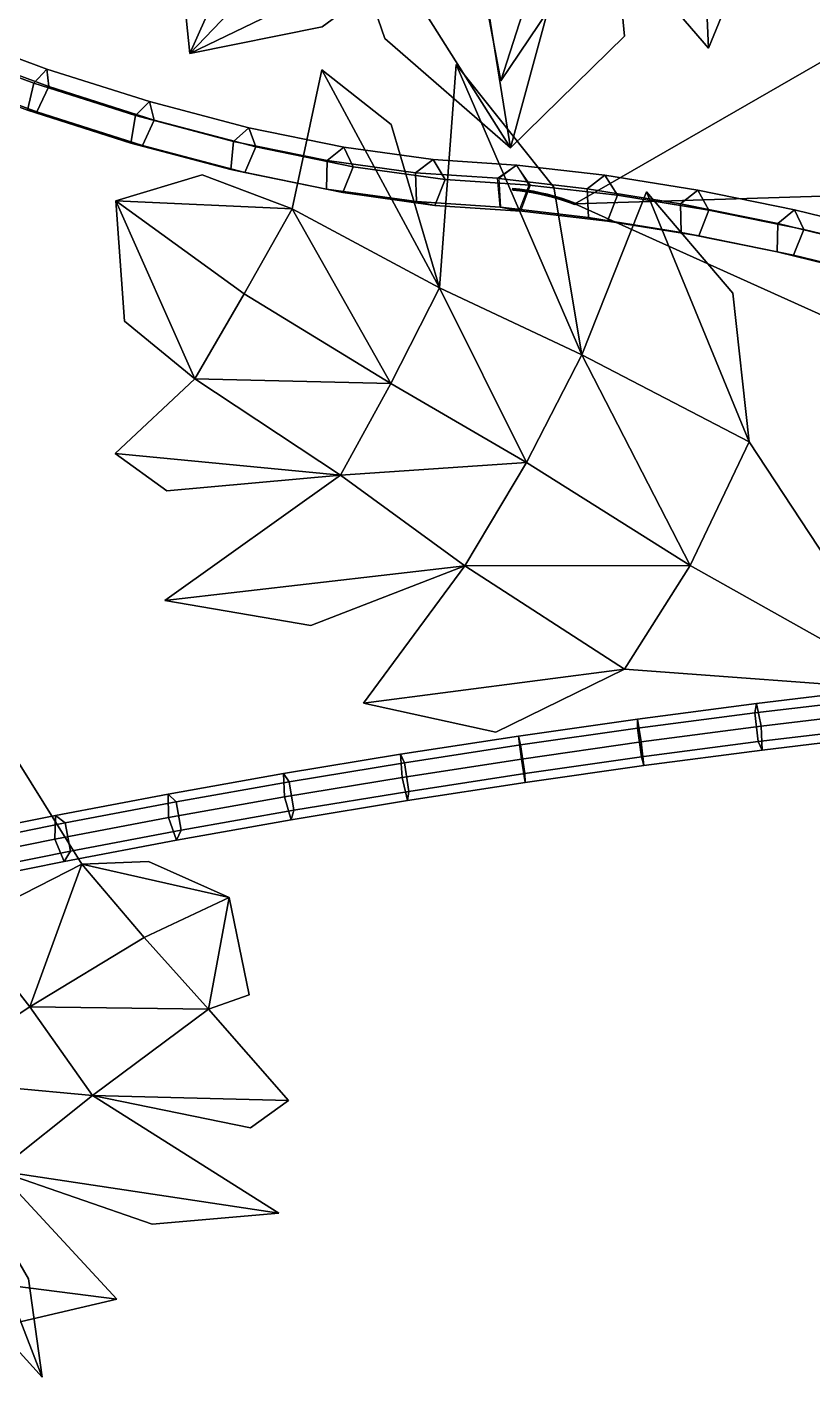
# Model space of a CAD drawing. Header units: metres. Extents: x -349 to 464, y -383 to 362.
# Drawn here: x 86 to 123.6, y -115.1 to -50.5 of the extents above; entities that cross this region are included whole.
import ezdxf

# ---------------------------------------------------------------- set-up
doc = ezdxf.new("R2010")
doc.units = ezdxf.units.M

msp = doc.modelspace()

# ---------------------------------------------------------------- linework, layer by layer
at = {"layer": 'Breeder_Leaf', "color": 3}
for points in [[(105.7438, -62.9848, 611.4835), (106.5536, -52.2848, 613.0142), (112.5541, -66.1931, 609.3444)], [(105.7438, -62.9848, 611.4835), (112.5541, -66.1931, 609.3444), (106.5536, -52.2848, 613.0142)], [(106.5536, -52.2848, 613.0142), (111.2201, -58.1691, 610.6599), (112.5541, -66.1931, 609.3444)], [(106.5536, -52.2848, 613.0142), (112.5541, -66.1931, 609.3444), (111.2201, -58.1691, 610.6599)], [(112.2322, -58.9651, 200.775), (124.0595, -58.589, 196.1538), (124.2645, -52.02966, 195.5811)], [(112.2322, -58.9651, 200.775), (124.2645, -52.02966, 195.5811), (124.0595, -58.589, 196.1538)], [(98.6899, -59.199, 615.3198), (100.1126, -52.5429, 617.9345), (105.7438, -62.9848, 611.4835)], [(98.6899, -59.199, 615.3198), (105.7438, -62.9848, 611.4835), (100.1126, -52.5429, 617.9345)], [(100.1126, -52.5429, 617.9345), (103.4297, -55.1597, 615.356), (105.7438, -62.9848, 611.4835)], [(100.1126, -52.5429, 617.9345), (105.7438, -62.9848, 611.4835), (103.4297, -55.1597, 615.356)], [(90.253, -58.8105, 623.0942), (94.3902, -57.5739, 620.1988), (98.6899, -59.199, 615.3198)], [(90.253, -58.8105, 623.0942), (98.6899, -59.199, 615.3198), (94.3902, -57.5739, 620.1988)], [(124.3716, -64.4285, 194.245), (124.0595, -58.589, 196.1538), (112.2322, -58.9651, 200.775)], [(124.3716, -64.4285, 194.245), (112.2322, -58.9651, 200.775), (124.0595, -58.589, 196.1538)], [(112.5541, -66.1931, 609.3444), (115.6605, -58.3882, 609.9397), (120.5673, -70.3554, 606.8551)], [(112.5541, -66.1931, 609.3444), (120.5673, -70.3554, 606.8551), (115.6605, -58.3882, 609.9397)], [(115.6605, -58.3882, 609.9397), (119.7848, -63.2409, 607.3026), (120.5673, -70.3554, 606.8551)], [(115.6605, -58.3882, 609.9397), (120.5673, -70.3554, 606.8551), (119.7848, -63.2409, 607.3026)], [(94.04179, -67.3389, 615.5816), (90.253, -58.8105, 623.0942), (96.3942, -63.2726, 615.5583)], [(94.04179, -67.3389, 615.5816), (96.3942, -63.2726, 615.5583), (90.253, -58.8105, 623.0942)], [(94.04179, -67.3389, 615.5816), (90.6661, -64.5842, 621.4069), (90.253, -58.8105, 623.0942)], [(94.04179, -67.3389, 615.5816), (90.253, -58.8105, 623.0942), (90.6661, -64.5842, 621.4069)], [(96.3942, -63.2726, 615.5583), (90.253, -58.8105, 623.0942), (98.6899, -59.199, 615.3198)], [(96.3942, -63.2726, 615.5583), (98.6899, -59.199, 615.3198), (90.253, -58.8105, 623.0942)], [(103.422, -67.5556, 611.7121), (96.3942, -63.2726, 615.5583), (98.6899, -59.199, 615.3198)], [(103.422, -67.5556, 611.7121), (98.6899, -59.199, 615.3198), (96.3942, -63.2726, 615.5583)], [(103.422, -67.5556, 611.7121), (98.6899, -59.199, 615.3198), (105.7438, -62.9848, 611.4835)], [(103.422, -67.5556, 611.7121), (105.7438, -62.9848, 611.4835), (98.6899, -59.199, 615.3198)], [(94.04179, -67.3389, 615.5816), (96.3942, -63.2726, 615.5583), (103.422, -67.5556, 611.7121)], [(94.04179, -67.3389, 615.5816), (103.422, -67.5556, 611.7121), (96.3942, -63.2726, 615.5583)], [(109.9125, -71.3469, 609.6378), (103.422, -67.5556, 611.7121), (105.7438, -62.9848, 611.4835)], [(109.9125, -71.3469, 609.6378), (105.7438, -62.9848, 611.4835), (103.422, -67.5556, 611.7121)], [(109.9125, -71.3469, 609.6378), (105.7438, -62.9848, 611.4835), (112.5541, -66.1931, 609.3444)], [(109.9125, -71.3469, 609.6378), (112.5541, -66.1931, 609.3444), (105.7438, -62.9848, 611.4835)], [(117.7525, -76.2801, 606.2463), (109.9125, -71.3469, 609.6378), (112.5541, -66.1931, 609.3444)], [(117.7525, -76.2801, 606.2463), (112.5541, -66.1931, 609.3444), (109.9125, -71.3469, 609.6378)], [(117.7525, -76.2801, 606.2463), (112.5541, -66.1931, 609.3444), (120.5673, -70.3554, 606.8551)], [(117.7525, -76.2801, 606.2463), (120.5673, -70.3554, 606.8551), (112.5541, -66.1931, 609.3444)], [(101.0105, -71.9457, 613.1229), (90.2217, -70.9109, 619.6971), (94.04179, -67.3389, 615.5816)], [(101.0105, -71.9457, 613.1229), (94.04179, -67.3389, 615.5816), (90.2217, -70.9109, 619.6971)], [(101.0105, -71.9457, 613.1229), (94.04179, -67.3389, 615.5816), (103.422, -67.5556, 611.7121)], [(101.0105, -71.9457, 613.1229), (103.422, -67.5556, 611.7121), (94.04179, -67.3389, 615.5816)], [(101.0105, -71.9457, 613.1229), (103.422, -67.5556, 611.7121), (109.9125, -71.3469, 609.6378)], [(101.0105, -71.9457, 613.1229), (109.9125, -71.3469, 609.6378), (103.422, -67.5556, 611.7121)], [(128.4083, -82.2575, 602.7667), (117.7525, -76.2801, 606.2463), (120.5673, -70.3554, 606.8551)], [(128.4083, -82.2575, 602.7667), (120.5673, -70.3554, 606.8551), (117.7525, -76.2801, 606.2463)], [(101.0105, -71.9457, 613.1229), (92.6936, -72.704, 618.0612), (90.2217, -70.9109, 619.6971)], [(101.0105, -71.9457, 613.1229), (90.2217, -70.9109, 619.6971), (92.6936, -72.704, 618.0612)], [(106.9537, -76.2908, 610.2527), (101.0105, -71.9457, 613.1229), (109.9125, -71.3469, 609.6378)], [(106.9537, -76.2908, 610.2527), (109.9125, -71.3469, 609.6378), (101.0105, -71.9457, 613.1229)], [(106.9537, -76.2908, 610.2527), (109.9125, -71.3469, 609.6378), (117.7525, -76.2801, 606.2463)], [(106.9537, -76.2908, 610.2527), (117.7525, -76.2801, 606.2463), (109.9125, -71.3469, 609.6378)], [(106.9537, -76.2908, 610.2527), (92.5952, -77.9505, 616.2964), (101.0105, -71.9457, 613.1229)], [(106.9537, -76.2908, 610.2527), (101.0105, -71.9457, 613.1229), (92.5952, -77.9505, 616.2964)], [(106.9537, -76.2908, 610.2527), (99.5927, -79.1418, 612.5628), (92.5952, -77.9505, 616.2964)], [(106.9537, -76.2908, 610.2527), (92.5952, -77.9505, 616.2964), (99.5927, -79.1418, 612.5628)], [(114.5973, -81.2378, 608.0649), (102.1143, -82.8589, 612.2315), (106.9537, -76.2908, 610.2527)], [(114.5973, -81.2378, 608.0649), (106.9537, -76.2908, 610.2527), (102.1143, -82.8589, 612.2315)], [(114.5973, -81.2378, 608.0649), (106.9537, -76.2908, 610.2527), (117.7525, -76.2801, 606.2463)], [(114.5973, -81.2378, 608.0649), (117.7525, -76.2801, 606.2463), (106.9537, -76.2908, 610.2527)], [(114.5973, -81.2378, 608.0649), (117.7525, -76.2801, 606.2463), (128.4083, -82.2575, 602.7667)], [(114.5973, -81.2378, 608.0649), (128.4083, -82.2575, 602.7667), (117.7525, -76.2801, 606.2463)], [(114.5973, -81.2378, 608.0649), (108.4419, -84.25, 610.2815), (102.1143, -82.8589, 612.2315)], [(114.5973, -81.2378, 608.0649), (102.1143, -82.8589, 612.2315), (108.4419, -84.25, 610.2815)], [(88.6252, -90.5717, 444.8551), (85.5956, -85.6997, 440.355), (83.02981, -93.4303, 451.1261)], [(88.6252, -90.5717, 444.8551), (83.02981, -93.4303, 451.1261), (85.5956, -85.6997, 440.355)], [(95.6865, -92.1695, 435.9467), (91.822, -90.4412, 438.9648), (88.6252, -90.5717, 444.8551)], [(95.6865, -92.1695, 435.9467), (88.6252, -90.5717, 444.8551), (91.822, -90.4412, 438.9648)], [(86.1408, -97.3927, 452.1036), (88.6252, -90.5717, 444.8551), (83.02981, -93.4303, 451.1261)], [(86.1408, -97.3927, 452.1036), (83.02981, -93.4303, 451.1261), (88.6252, -90.5717, 444.8551)], [(86.1408, -97.3927, 452.1036), (91.6131, -94.08783, 445.6494), (88.6252, -90.5717, 444.8551)], [(86.1408, -97.3927, 452.1036), (88.6252, -90.5717, 444.8551), (91.6131, -94.08783, 445.6494)], [(91.6131, -94.08783, 445.6494), (95.6865, -92.1695, 435.9467), (88.6252, -90.5717, 444.8551)], [(91.6131, -94.08783, 445.6494), (88.6252, -90.5717, 444.8551), (95.6865, -92.1695, 435.9467)], [(94.6841, -97.5062, 446.6257), (95.6865, -92.1695, 435.9467), (91.6131, -94.08783, 445.6494)], [(94.6841, -97.5062, 446.6257), (91.6131, -94.08783, 445.6494), (95.6865, -92.1695, 435.9467)], [(94.6841, -97.5062, 446.6257), (96.6351, -96.8317, 439.6503), (95.6865, -92.1695, 435.9467)], [(94.6841, -97.5062, 446.6257), (95.6865, -92.1695, 435.9467), (96.6351, -96.8317, 439.6503)], [(80.8534, -100.8707, 456.659), (86.1408, -97.3927, 452.1036), (83.02981, -93.4303, 451.1261)], [(80.8534, -100.8707, 456.659), (83.02981, -93.4303, 451.1261), (86.1408, -97.3927, 452.1036)], [(94.6841, -97.5062, 446.6257), (91.6131, -94.08783, 445.6494), (86.1408, -97.3927, 452.1036)], [(94.6841, -97.5062, 446.6257), (86.1408, -97.3927, 452.1036), (91.6131, -94.08783, 445.6494)], [(89.1428, -101.6393, 451.9212), (86.1408, -97.3927, 452.1036), (80.8534, -100.8707, 456.659)], [(89.1428, -101.6393, 451.9212), (80.8534, -100.8707, 456.659), (86.1408, -97.3927, 452.1036)], [(89.1428, -101.6393, 451.9212), (94.6841, -97.5062, 446.6257), (86.1408, -97.3927, 452.1036)], [(89.1428, -101.6393, 451.9212), (86.1408, -97.3927, 452.1036), (94.6841, -97.5062, 446.6257)], [(89.1428, -101.6393, 451.9212), (98.527, -101.8802, 443.4027), (94.6841, -97.5062, 446.6257)], [(89.1428, -101.6393, 451.9212), (94.6841, -97.5062, 446.6257), (98.527, -101.8802, 443.4027)], [(84.6031, -105.2428, 457.2921), (89.1428, -101.6393, 451.9212), (80.8534, -100.8707, 456.659)], [(84.6031, -105.2428, 457.2921), (80.8534, -100.8707, 456.659), (89.1428, -101.6393, 451.9212)], [(84.6031, -105.2428, 457.2921), (98.05026, -107.2799, 449.5159), (89.1428, -101.6393, 451.9212)], [(84.6031, -105.2428, 457.2921), (89.1428, -101.6393, 451.9212), (98.05026, -107.2799, 449.5159)], [(89.1428, -101.6393, 451.9212), (96.6964, -103.194, 446.0342), (98.527, -101.8802, 443.4027)], [(89.1428, -101.6393, 451.9212), (98.527, -101.8802, 443.4027), (96.6964, -103.194, 446.0342)], [(82.564, -104.3669, 585.0441), (86.7365, -115.1184, 578.5012), (81.1756, -109.0043, 577.0284)], [(82.564, -104.3669, 585.0441), (81.1756, -109.0043, 577.0284), (86.7365, -115.1184, 578.5012)], [(82.564, -104.3669, 585.0441), (86.07557, -110.4141, 583.3187), (86.7365, -115.1184, 578.5012)], [(82.564, -104.3669, 585.0441), (86.7365, -115.1184, 578.5012), (86.07557, -110.4141, 583.3187)], [(78.4351, -109.8777, 462.5984), (90.3087, -111.3877, 456.8931), (84.6031, -105.2428, 457.2921)], [(78.4351, -109.8777, 462.5984), (84.6031, -105.2428, 457.2921), (90.3087, -111.3877, 456.8931)], [(84.6031, -105.2428, 457.2921), (91.9922, -107.8046, 454.7456), (98.05026, -107.2799, 449.5159)], [(84.6031, -105.2428, 457.2921), (98.05026, -107.2799, 449.5159), (91.9922, -107.8046, 454.7456)], [(78.4351, -109.8777, 462.5984), (84.6972, -112.7039, 460.4363), (90.3087, -111.3877, 456.8931)], [(78.4351, -109.8777, 462.5984), (90.3087, -111.3877, 456.8931), (84.6972, -112.7039, 460.4363)]]:
    msp.add_3dface(points, dxfattribs=at)
at = {"layer": 'Breeder_Petiole', "color": 3}
for points in [[(81.3695, -51.3496, 220.6105), (86.3326, -53.1882, 218.7965), (86.9577, -52.5062, 219.8199), (81.9351, -50.6472, 221.6544)], [(81.9351, -50.6472, 221.6544), (86.9577, -52.5062, 219.8199), (87.04372, -53.3464, 220.9107), (81.8928, -51.44, 222.7827)], [(80.9714, -52.5997, 221.1073), (86.02817, -54.4739, 219.2682), (86.3326, -53.1882, 218.7965), (81.3695, -51.3496, 220.6105)], [(81.8928, -51.44, 222.7827), (87.04372, -53.3464, 220.9107), (86.4724, -54.5556, 220.5717), (81.3006, -52.6398, 222.4465)], [(81.3006, -52.6398, 222.4465), (86.4724, -54.5556, 220.5717), (86.02817, -54.4739, 219.2682), (80.9714, -52.5997, 221.1073)], [(86.3326, -53.1882, 218.7965), (91.19, -54.7345, 216.4905), (91.8734, -54.06947, 217.4875), (86.9577, -52.5062, 219.8199)], [(86.9577, -52.5062, 219.8199), (91.8734, -54.06947, 217.4875), (92.08572, -54.9499, 218.5281), (87.04372, -53.3464, 220.9107)], [(86.02817, -54.4739, 219.2682), (90.9779, -56.05062, 216.9276), (91.19, -54.7345, 216.4905), (86.3326, -53.1882, 218.7965)], [(87.04372, -53.3464, 220.9107), (92.08572, -54.9499, 218.5281), (91.5354, -56.1673, 218.1841), (86.4724, -54.5556, 220.5717)], [(91.19, -54.7345, 216.4905), (95.8884, -55.9729, 213.7168), (96.6283, -55.3212, 214.6817), (91.8734, -54.06947, 217.4875)], [(91.8734, -54.06947, 217.4875), (96.6283, -55.3212, 214.6817), (96.9636, -56.2343, 215.66), (92.08572, -54.9499, 218.5281)], [(86.4724, -54.5556, 220.5717), (91.5354, -56.1673, 218.1841), (90.9779, -56.05062, 216.9276), (86.02817, -54.4739, 219.2682)], [(90.9779, -56.05062, 216.9276), (95.7666, -57.314, 214.1102), (95.8884, -55.9729, 213.7168), (91.19, -54.7345, 216.4905)], [(92.08572, -54.9499, 218.5281), (96.9636, -56.2343, 215.66), (96.4341, -57.4589, 215.3088), (91.5354, -56.1673, 218.1841)], [(95.8884, -55.9729, 213.7168), (100.3764, -56.8915, 210.5047), (101.1702, -56.2493, 211.4324), (96.6283, -55.3212, 214.6817)], [(96.6283, -55.3212, 214.6817), (101.1702, -56.2493, 211.4324), (101.6239, -57.1871, 212.3368), (96.9636, -56.2343, 215.66)], [(91.5354, -56.1673, 218.1841), (96.4341, -57.4589, 215.3088), (95.7666, -57.314, 214.1102), (90.9779, -56.05062, 216.9276)], [(95.7666, -57.314, 214.1102), (100.3416, -58.2518, 210.8459), (100.3764, -56.8915, 210.5047), (95.8884, -55.9729, 213.7168)], [(96.9636, -56.2343, 215.66), (101.6239, -57.1871, 212.3368), (101.1148, -58.4176, 211.9764), (96.4341, -57.4589, 215.3088)], [(100.3764, -56.8915, 210.5047), (104.6045, -57.4816, 206.8884), (105.4492, -56.8451, 207.7742), (101.1702, -56.2493, 211.4324)], [(101.1702, -56.2493, 211.4324), (105.4492, -56.8451, 207.7742), (106.0154, -57.7993, 208.5939), (101.6239, -57.1871, 212.3368)], [(104.6045, -57.4816, 206.8884), (108.5264, -57.738, 202.9064), (109.4183, -57.1032, 203.7458), (105.4492, -56.8451, 207.7742)], [(105.4492, -56.8451, 207.7742), (109.4183, -57.1032, 203.7458), (110.0899, -58.06563, 204.4711), (106.0154, -57.7993, 208.5939)], [(96.4341, -57.4589, 215.3088), (101.1148, -58.4176, 211.9764), (100.3416, -58.2518, 210.8459), (95.7666, -57.314, 214.1102)], [(100.3416, -58.2518, 210.8459), (104.6527, -58.8551, 207.1695), (104.6045, -57.4816, 206.8884), (100.3764, -56.8915, 210.5047)], [(101.6239, -57.1871, 212.3368), (106.0154, -57.7993, 208.5939), (105.526, -59.03455, 208.2224), (101.1148, -58.4176, 211.9764)], [(104.6527, -58.8551, 207.1695), (108.6525, -59.1188, 203.1202), (108.5264, -57.738, 202.9064), (104.6045, -57.4816, 206.8884)], [(108.5842, -57.7446, 202.8502), (112.8093, -58.2346, 199.0319), (113.669, -57.5954, 199.9012), (109.4438, -57.1055, 203.7195)], [(109.4438, -57.1055, 203.7195), (113.669, -57.5954, 199.9012), (114.2734, -58.5504, 200.6924), (110.0482, -58.06043, 204.5108)], [(106.0154, -57.7993, 208.5939), (110.0899, -58.06563, 204.4711), (109.6194, -59.3041, 204.0867), (105.526, -59.03455, 208.2224)], [(108.6618, -59.1205, 203.1127), (112.887, -59.6105, 199.2944), (112.8093, -58.2346, 199.0319), (108.5842, -57.7446, 202.8502)], [(110.0482, -58.06043, 204.5108), (114.2734, -58.5504, 200.6924), (113.7928, -59.7886, 200.3196), (109.5676, -59.2986, 204.1379)], [(112.8093, -58.2346, 199.0319), (117.2888, -58.9588, 195.4246), (118.1147, -58.3135, 196.3216), (113.669, -57.5954, 199.9012)], [(113.669, -57.5954, 199.9012), (118.1147, -58.3135, 196.3216), (118.6484, -59.2573, 197.1747), (114.2734, -58.5504, 200.6924)], [(101.1148, -58.4176, 211.9764), (105.526, -59.03455, 208.2224), (104.6527, -58.8551, 207.1695), (100.3416, -58.2518, 210.8459)], [(109.2331, -58.2486, 203.6362), (109.5627, -58.2816, 203.3056), (109.5934, -58.2599, 203.334), (109.264, -58.2268, 203.6649)], [(109.2366, -58.2961, 203.6444), (109.5661, -58.3287, 203.3137), (109.5627, -58.2816, 203.3056), (109.2331, -58.2486, 203.6362)], [(109.2696, -58.3024, 203.6779), (109.5989, -58.335, 203.3469), (109.5661, -58.3287, 203.3137), (109.2366, -58.2961, 203.6444)], [(109.264, -58.2268, 203.6649), (109.5934, -58.2599, 203.334), (109.6156, -58.2927, 203.3594), (109.2864, -58.2599, 203.6905)], [(109.2864, -58.2599, 203.6905), (109.6156, -58.2927, 203.3594), (109.5989, -58.335, 203.3469), (109.2696, -58.3024, 203.6779)], [(109.5627, -58.2816, 203.3056), (109.8934, -58.3259, 202.9765), (109.9241, -58.3044, 203.0045), (109.5934, -58.2599, 203.334)], [(109.5661, -58.3287, 203.3137), (109.896, -58.3725, 202.9854), (109.8934, -58.3259, 202.9765), (109.5627, -58.2816, 203.3056)], [(109.5989, -58.335, 203.3469), (109.9283, -58.3787, 203.0186), (109.896, -58.3725, 202.9854), (109.5661, -58.3287, 203.3137)], [(109.5934, -58.2599, 203.334), (109.9241, -58.3044, 203.0045), (109.9456, -58.3369, 203.0303), (109.6156, -58.2927, 203.3594)], [(109.6156, -58.2927, 203.3594), (109.9456, -58.3369, 203.0303), (109.9283, -58.3787, 203.0186), (109.5989, -58.335, 203.3469)], [(109.8934, -58.3259, 202.9765), (110.2247, -58.3814, 202.6497), (110.2554, -58.3602, 202.6772), (109.9241, -58.3044, 203.0045)], [(109.896, -58.3725, 202.9854), (110.2265, -58.4276, 202.6594), (110.2247, -58.3814, 202.6497), (109.8934, -58.3259, 202.9765)], [(109.9283, -58.3787, 203.0186), (110.2583, -58.4337, 202.6926), (110.2265, -58.4276, 202.6594), (109.896, -58.3725, 202.9854)], [(109.9241, -58.3044, 203.0045), (110.2554, -58.3602, 202.6772), (110.276, -58.3923, 202.7036), (109.9456, -58.3369, 203.0303)], [(109.9456, -58.3369, 203.0303), (110.276, -58.3923, 202.7036), (110.2583, -58.4337, 202.6926), (109.9283, -58.3787, 203.0186)], [(110.2247, -58.3814, 202.6497), (110.5563, -58.4482, 202.3254), (110.587, -58.4272, 202.3524), (110.2554, -58.3602, 202.6772)], [(110.2265, -58.4276, 202.6594), (110.5573, -58.4938, 202.3358), (110.5563, -58.4482, 202.3254), (110.2247, -58.3814, 202.6497)], [(110.2583, -58.4337, 202.6926), (110.5885, -58.4999, 202.369), (110.5573, -58.4938, 202.3358), (110.2265, -58.4276, 202.6594)], [(110.2554, -58.3602, 202.6772), (110.587, -58.4272, 202.3524), (110.6068, -58.4589, 202.3792), (110.276, -58.3923, 202.7036)], [(110.276, -58.3923, 202.7036), (110.6068, -58.4589, 202.3792), (110.5885, -58.4999, 202.369), (110.2583, -58.4337, 202.6926)], [(110.5563, -58.4482, 202.3254), (110.888, -58.5262, 202.0037), (110.9187, -58.5053, 202.0303), (110.587, -58.4272, 202.3524)], [(110.5573, -58.4938, 202.3358), (110.8882, -58.5713, 202.0148), (110.888, -58.5262, 202.0037), (110.5563, -58.4482, 202.3254)], [(110.5885, -58.4999, 202.369), (110.919, -58.5772, 202.048), (110.8882, -58.5713, 202.0148), (110.5573, -58.4938, 202.3358)], [(110.587, -58.4272, 202.3524), (110.9187, -58.5053, 202.0303), (110.9378, -58.5367, 202.0575), (110.6068, -58.4589, 202.3792)], [(110.6068, -58.4589, 202.3792), (110.9378, -58.5367, 202.0575), (110.919, -58.5772, 202.048), (110.5885, -58.4999, 202.369)], [(110.888, -58.5262, 202.0037), (111.2197, -58.6153, 201.6849), (111.2504, -58.5947, 201.7111), (110.9187, -58.5053, 202.0303)], [(110.8882, -58.5713, 202.0148), (111.219, -58.6598, 201.6966), (111.2197, -58.6153, 201.6849), (110.888, -58.5262, 202.0037)], [(110.919, -58.5772, 202.048), (111.2494, -58.6657, 201.7298), (111.219, -58.6598, 201.6966), (110.8882, -58.5713, 202.0148)], [(110.9187, -58.5053, 202.0303), (111.2504, -58.5947, 201.7111), (111.2686, -58.6257, 201.7386), (110.9378, -58.5367, 202.0575)], [(110.9378, -58.5367, 202.0575), (111.2686, -58.6257, 201.7386), (111.2494, -58.6657, 201.7298), (110.919, -58.5772, 202.048)], [(111.219, -58.6598, 201.6966), (111.5496, -58.7595, 201.3815), (111.5511, -58.7155, 201.3691), (111.2197, -58.6153, 201.6849)], [(111.2494, -58.6657, 201.7298), (111.5795, -58.7652, 201.4146), (111.5496, -58.7595, 201.3815), (111.219, -58.6598, 201.6966)], [(111.2197, -58.6153, 201.6849), (111.5511, -58.7155, 201.3691), (111.5818, -58.6951, 201.3948), (111.2504, -58.5947, 201.7111)], [(111.2686, -58.6257, 201.7386), (111.5993, -58.7257, 201.4228), (111.5795, -58.7652, 201.4146), (111.2494, -58.6657, 201.7298)], [(111.2504, -58.5947, 201.7111), (111.5818, -58.6951, 201.3948), (111.5993, -58.7257, 201.4228), (111.2686, -58.6257, 201.7386)], [(111.5496, -58.7595, 201.3815), (111.8798, -58.8701, 201.0696), (111.882, -58.8267, 201.0565), (111.5511, -58.7155, 201.3691)], [(111.5795, -58.7652, 201.4146), (111.9092, -58.8757, 201.1027), (111.8798, -58.8701, 201.0696), (111.5496, -58.7595, 201.3815)], [(111.5511, -58.7155, 201.3691), (111.882, -58.8267, 201.0565), (111.9127, -58.8066, 201.0818), (111.5818, -58.6951, 201.3948)], [(111.5993, -58.7257, 201.4228), (111.9294, -58.8367, 201.1102), (111.9092, -58.8757, 201.1027), (111.5795, -58.7652, 201.4146)], [(111.5818, -58.6951, 201.3948), (111.9127, -58.8066, 201.0818), (111.9294, -58.8367, 201.1102), (111.5993, -58.7257, 201.4228)], [(111.882, -58.8267, 201.0565), (112.2121, -58.9488, 200.7471), (112.2431, -58.9287, 200.7722), (111.9127, -58.8066, 201.0818)], [(111.9127, -58.8066, 201.0818), (112.2431, -58.9287, 200.7722), (112.2591, -58.9586, 200.8012), (111.9294, -58.8367, 201.1102)], [(112.887, -59.6105, 199.2944), (117.3154, -60.3271, 195.7328), (117.2888, -58.9588, 195.4246), (112.8093, -58.2346, 199.0319)], [(114.2734, -58.5504, 200.6924), (118.6484, -59.2573, 197.1747), (118.1572, -60.4946, 196.8129), (113.7928, -59.7886, 200.3196)], [(117.2888, -58.9588, 195.4246), (121.9433, -59.9066, 192.1021), (122.7341, -59.2535, 193.0247), (118.1147, -58.3135, 196.3216)], [(118.1147, -58.3135, 196.3216), (122.7341, -59.2535, 193.0247), (123.1941, -60.1825, 193.9351), (118.6484, -59.2573, 197.1747)], [(105.526, -59.03455, 208.2224), (109.6194, -59.3041, 204.0867), (108.6525, -59.1188, 203.1202), (104.6527, -58.8551, 207.1695)], [(109.5676, -59.2986, 204.1379), (113.7928, -59.7886, 200.3196), (112.887, -59.6105, 199.2944), (108.6618, -59.1205, 203.1127)], [(111.8798, -58.8701, 201.0696), (112.2091, -58.9919, 200.761), (112.2121, -58.9488, 200.7471), (111.882, -58.8267, 201.0565)], [(111.9092, -58.8757, 201.1027), (112.2383, -58.9974, 200.7943), (112.2091, -58.9919, 200.761), (111.8798, -58.8701, 201.0696)], [(111.9294, -58.8367, 201.1102), (112.2591, -58.9586, 200.8012), (112.2383, -58.9974, 200.7943), (111.9092, -58.8757, 201.1027)], [(117.3154, -60.3271, 195.7328), (121.9167, -61.2648, 192.4527), (121.9433, -59.9066, 192.1021), (117.2888, -58.9588, 195.4246)], [(118.6484, -59.2573, 197.1747), (123.1941, -60.1825, 193.9351), (122.6918, -61.4184, 193.5836), (118.1572, -60.4946, 196.8129)], [(121.9433, -59.9066, 192.1021), (126.7507, -61.07332, 189.0806), (127.5053, -60.4107, 190.0265), (122.7341, -59.2535, 193.0247)], [(122.7341, -59.2535, 193.0247), (127.5053, -60.4107, 190.0265), (127.8889, -61.3212, 190.9894), (123.1941, -60.1825, 193.9351)], [(113.7928, -59.7886, 200.3196), (118.1572, -60.4946, 196.8129), (117.3154, -60.3271, 195.7328), (112.887, -59.6105, 199.2944)], [(121.9167, -61.2648, 192.4527), (126.6689, -62.4185, 189.4702), (126.7507, -61.07332, 189.0806), (121.9433, -59.9066, 192.1021)], [(118.1572, -60.4946, 196.8129), (122.6918, -61.4184, 193.5836), (121.9167, -61.2648, 192.4527), (117.3154, -60.3271, 195.7328)], [(123.1941, -60.1825, 193.9351), (127.8889, -61.3212, 190.9894), (127.3749, -62.555, 190.6475), (122.6918, -61.4184, 193.5836)], [(122.6918, -61.4184, 193.5836), (127.3749, -62.555, 190.6475), (126.6689, -62.4185, 189.4702), (121.9167, -61.2648, 192.4527)], [(126.6055, -82.2002, 602.5641), (120.9283, -82.879, 603.1974), (120.8382, -83.333, 601.8978), (126.4227, -82.6664, 601.2786)], [(126.4227, -82.6664, 601.2786), (120.8382, -83.333, 601.8978), (121.0028, -84.7027, 601.9055), (126.5726, -84.03777, 601.2901)], [(126.87, -83.2792, 603.3821), (121.1494, -83.9639, 604.0204), (120.9283, -82.879, 603.1974), (126.6055, -82.2002, 602.5641)], [(121.1494, -83.9639, 604.0204), (115.407, -84.7176, 604.263), (115.2295, -83.6262, 603.4379), (120.9283, -82.879, 603.1974)], [(120.9283, -82.879, 603.1974), (115.2295, -83.6262, 603.4379), (115.2327, -84.06698, 602.1307), (120.8382, -83.333, 601.8978)], [(120.8382, -83.333, 601.8978), (115.2327, -84.06698, 602.1307), (115.4122, -85.4348, 602.1356), (121.0028, -84.7027, 601.9055)], [(126.8494, -84.432, 602.5828), (121.1961, -85.108, 603.2099), (121.1494, -83.9639, 604.0204), (126.87, -83.2792, 603.3821)], [(115.407, -84.7176, 604.263), (109.6704, -85.5361, 604.1086), (109.5365, -84.4377, 603.2846), (115.2295, -83.6262, 603.4379)], [(115.2295, -83.6262, 603.4379), (109.5365, -84.4377, 603.2846), (109.6331, -84.8641, 601.9761), (115.2327, -84.06698, 602.1307)], [(121.1961, -85.108, 603.2099), (115.5216, -85.8522, 603.4459), (115.407, -84.7176, 604.263), (121.1494, -83.9639, 604.0204)], [(109.6704, -85.5361, 604.1086), (103.9672, -86.4149, 603.5579), (103.8766, -85.3092, 602.738), (109.5365, -84.4377, 603.2846)], [(109.5365, -84.4377, 603.2846), (103.8766, -85.3092, 602.738), (104.0663, -85.7201, 601.4348), (109.6331, -84.8641, 601.9761)], [(115.2327, -84.06698, 602.1307), (109.6331, -84.8641, 601.9761), (109.8276, -86.2299, 601.9792), (115.4122, -85.4348, 602.1356)], [(126.5726, -84.03777, 601.2901), (121.0028, -84.7027, 601.9055), (121.1961, -85.108, 603.2099), (126.8494, -84.432, 602.5828)], [(109.6331, -84.8641, 601.9761), (104.0663, -85.7201, 601.4348), (104.276, -87.08374, 601.4371), (109.8276, -86.2299, 601.9792)], [(115.5216, -85.8522, 603.4459), (109.8531, -86.6604, 603.2897), (109.6704, -85.5361, 604.1086), (115.407, -84.7176, 604.263)], [(121.0028, -84.7027, 601.9055), (115.4122, -85.4348, 602.1356), (115.5216, -85.8522, 603.4459), (121.1961, -85.108, 603.2099)], [(103.9672, -86.4149, 603.5579), (98.3248, -87.3496, 602.6136), (98.277, -86.236, 601.8007), (103.8766, -85.3092, 602.738)], [(103.8766, -85.3092, 602.738), (98.277, -86.236, 601.8007), (98.5591, -86.6306, 600.5092), (104.0663, -85.7201, 601.4348)], [(104.0663, -85.7201, 601.4348), (98.5591, -86.6306, 600.5092), (98.7839, -87.9917, 600.5119), (104.276, -87.08374, 601.4371)], [(109.8531, -86.6604, 603.2897), (104.2178, -87.5282, 602.7419), (103.9672, -86.4149, 603.5579), (109.6704, -85.5361, 604.1086)], [(115.4122, -85.4348, 602.1356), (109.8276, -86.2299, 601.9792), (109.8531, -86.6604, 603.2897), (115.5216, -85.8522, 603.4459)], [(98.3248, -87.3496, 602.6136), (92.7703, -88.3349, 601.28), (92.7647, -87.2131, 600.4771), (98.277, -86.236, 601.8007)], [(98.277, -86.236, 601.8007), (92.7647, -87.2131, 600.4771), (93.1379, -87.5905, 599.2037), (98.5591, -86.6306, 600.5092)], [(104.2178, -87.5282, 602.7419), (98.6428, -88.451, 601.8051), (98.3248, -87.3496, 602.6136), (103.9672, -86.4149, 603.5579)], [(109.8276, -86.2299, 601.9792), (104.276, -87.08374, 601.4371), (104.2178, -87.5282, 602.7419), (109.8531, -86.6604, 603.2897)], [(92.7703, -88.3349, 601.28), (87.3303, -89.3658, 599.5635), (87.366, -88.2354, 598.7735), (92.7647, -87.2131, 600.4771)], [(92.7647, -87.2131, 600.4771), (87.366, -88.2354, 598.7735), (87.8288, -88.5948, 597.5245), (93.1379, -87.5905, 599.2037)], [(98.5591, -86.6306, 600.5092), (93.1379, -87.5905, 599.2037), (93.3777, -88.949, 599.2078), (98.7839, -87.9917, 600.5119)], [(104.276, -87.08374, 601.4371), (98.7839, -87.9917, 600.5119), (98.6428, -88.451, 601.8051), (104.2178, -87.5282, 602.7419)], [(93.1379, -87.5905, 599.2037), (87.8288, -88.5948, 597.5245), (88.0835, -89.9506, 597.531), (93.3777, -88.949, 599.2078)], [(98.6428, -88.451, 601.8051), (93.1549, -89.424, 600.4837), (92.7703, -88.3349, 601.28), (98.3248, -87.3496, 602.6136)], [(87.3303, -89.3658, 599.5635), (82.03115, -90.4368, 597.4723), (82.107, -89.2975, 596.6981), (87.366, -88.2354, 598.7735)], [(87.366, -88.2354, 598.7735), (82.107, -89.2975, 596.6981), (82.6573, -89.6382, 595.4797), (87.8288, -88.5948, 597.5245)], [(93.1549, -89.424, 600.4837), (87.7804, -90.4419, 598.7841), (87.3303, -89.3658, 599.5635), (92.7703, -88.3349, 601.28)], [(98.7839, -87.9917, 600.5119), (93.3777, -88.949, 599.2078), (93.1549, -89.424, 600.4837), (98.6428, -88.451, 601.8051)], [(87.8288, -88.5948, 597.5245), (82.6573, -89.6382, 595.4797), (82.9266, -90.9912, 595.4896), (88.0835, -89.9506, 597.531)], [(93.3777, -88.949, 599.2078), (88.0835, -89.9506, 597.531), (87.7804, -90.4419, 598.7841), (93.1549, -89.424, 600.4837)], [(87.7804, -90.4419, 598.7841), (82.5452, -91.4994, 596.7142), (82.03115, -90.4368, 597.4723), (87.3303, -89.3658, 599.5635)], [(88.0835, -89.9506, 597.531), (82.9266, -90.9912, 595.4896), (82.5452, -91.4994, 596.7142), (87.7804, -90.4419, 598.7841)]]:
    msp.add_3dface(points, dxfattribs=at)
at = {"layer": 'Breeder_Stipule', "color": 3}
for points in [[(117.9449, -36.1096, 323.2121), (118.6196, -51.5061, 329.4814), (112.9561, -44.9293, 328.4994)], [(117.9449, -36.1096, 323.2121), (112.9561, -44.9293, 328.4994), (118.6196, -51.5061, 329.4814)], [(117.9449, -36.1096, 323.2121), (119.9832, -48.1903, 326.6847), (118.6196, -51.5061, 329.4814)], [(117.9449, -36.1096, 323.2121), (118.6196, -51.5061, 329.4814), (119.9832, -48.1903, 326.6847)], [(107.2162, -45.2798, 321.4969), (108.684, -53.07679, 316.1454), (114.0566, -36.3471, 318.4685)], [(107.2162, -45.2798, 321.4969), (114.0566, -36.3471, 318.4685), (108.684, -53.07679, 316.1454)], [(108.684, -53.07679, 316.1454), (112.2917, -47.7051, 315.5668), (114.0566, -36.3471, 318.4685)], [(108.684, -53.07679, 316.1454), (114.0566, -36.3471, 318.4685), (112.2917, -47.7051, 315.5668)], [(99.9359, -37.9944, 328.2346), (93.038, -44.2939, 326.2615), (93.7993, -51.7568, 323.7416)], [(99.9359, -37.9944, 328.2346), (93.7993, -51.7568, 323.7416), (93.038, -44.2939, 326.2615)], [(99.9359, -37.9944, 328.2346), (93.7993, -51.7568, 323.7416), (103.4835, -41.6427, 324.7528)], [(99.9359, -37.9944, 328.2346), (103.4835, -41.6427, 324.7528), (93.7993, -51.7568, 323.7416)], [(113.5613, -40.01801, 126.3194), (109.1444, -56.2775, 118.8448), (106.6872, -40.9413, 124.2856)], [(113.5613, -40.01801, 126.3194), (106.6872, -40.9413, 124.2856), (109.1444, -56.2775, 118.8448)], [(113.5613, -40.01801, 126.3194), (114.6055, -50.9405, 124.1122), (109.1444, -56.2775, 118.8448)], [(113.5613, -40.01801, 126.3194), (109.1444, -56.2775, 118.8448), (114.6055, -50.9405, 124.1122)], [(106.6872, -40.9413, 124.2856), (109.1444, -56.2775, 118.8448), (99.8701, -41.5929, 122.0509)], [(106.6872, -40.9413, 124.2856), (99.8701, -41.5929, 122.0509), (109.1444, -56.2775, 118.8448)], [(103.4835, -41.6427, 324.7528), (93.7993, -51.7568, 323.7416), (107.2162, -45.2798, 321.4969)], [(103.4835, -41.6427, 324.7528), (107.2162, -45.2798, 321.4969), (93.7993, -51.7568, 323.7416)], [(109.1444, -56.2775, 118.8448), (103.1311, -51.04826, 119.5357), (99.8701, -41.5929, 122.0509)], [(109.1444, -56.2775, 118.8448), (99.8701, -41.5929, 122.0509), (103.1311, -51.04826, 119.5357)], [(93.7993, -51.7568, 323.7416), (100.1247, -50.4869, 321.519), (107.2162, -45.2798, 321.4969)], [(93.7993, -51.7568, 323.7416), (107.2162, -45.2798, 321.4969), (100.1247, -50.4869, 321.519)]]:
    msp.add_3dface(points, dxfattribs=at)

doc.saveas('drawing.dxf')
